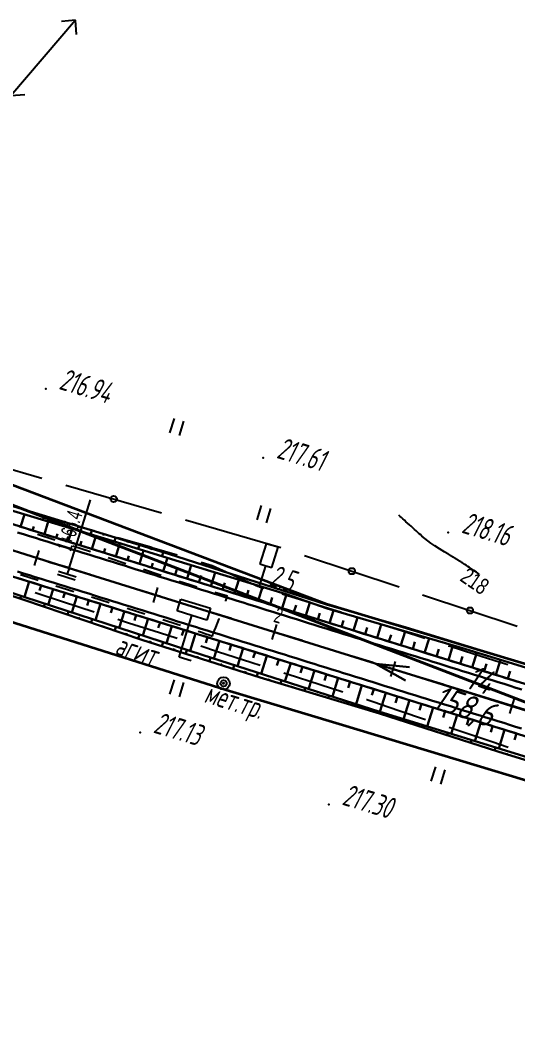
# Model space of a CAD drawing. Header units: millimetres. Extents: x -1799 to 6962, y -1020 to 4121.
# Drawn here: x -1569.7 to -1489.8, y 3821.6 to 3984.9 of the extents above; entities that cross this region are included whole.
import ezdxf

# ---------------------------------------------------------------- set-up
doc = ezdxf.new("R2010")
doc.units = ezdxf.units.MM
doc.linetypes.add('CONTI', pattern=[0])
doc.linetypes.add('STROT', pattern=[1.7, 0.5, -1.2])
for name, color, linetype, lineweight in [('10', 1, 'Continuous', 35), ('КОПИЯ_ОСЬ_13_ОТКОСЫ', 7, 'Continuous', 30), ('КОПИЯ_ОСЬ_ГРАНИЦЫ_ПОЛОС', 7, 'Continuous', 30), ('ОСЬ_ВЕРХ_ПОКРЫТИЯ_ГРАНИЦЫ_ПОЛОС', 7, 'Continuous', 30), ('ОСЬ_ВЕРХ_ПОКРЫТИЯ_ОСЬ', 1, 'Continuous', 30), ('Уклоны ПЧ', 5, 'Continuous', 30)]:
    doc.layers.add(name, color=color, linetype=linetype, lineweight=lineweight)
for name, color, linetype in [('_Ростелеком', 6, 'Continuous'), ('GOR_BDEFAULT', 212, 'CONTI'), ('NAD_MDEFAULT', 7, 'CONTI'), ('PI_OTDEFAULT', 172, 'CONTI'), ('PI_TTDEFAULT', 5, 'CONTI'), ('PLN_O', 7, 'CONTI'), ('SIT_LDEFAULT', 7, 'CONTI'), ('USLZNDEFAULT', 7, 'CONTI'), ('ZAPSKDEFAULT', 7, 'CONTI'), ('КОПИЯ_ОСЬ_ТАНГЕНСЫ', 1, 'Continuous'), ('ОСЬ_ВЕРХ_ПОКРЫТИЯ_ПИКЕТЫ', 1, 'Continuous'), ('ОСЬ_ВЕРХ_ПОКРЫТИЯ_РАЗБИВКА_КРИВ', 1, 'Continuous'), ('ОСЬ_ВЕРХ_ПОКРЫТИЯ_ТАНГЕНСЫ', 1, 'Continuous'), ('разметка', 7, 'Continuous')]:
    doc.layers.add(name, color=color, linetype=linetype)
doc.styles.add('eskd', font='spds.shx', dxfattribs={"width": 1.2, "oblique": 15})
doc.styles.add('SHRFT', font='TXT', dxfattribs={"width": 3.5})
doc.styles.get("Standard").update_dxf_attribs({"font": 'arial.ttf'})
doc.styles.add('STYLE1', font='romand.shx', dxfattribs={"width": 0.9})
doc.styles.add('ГОСТ', font='', dxfattribs={"oblique": 15, "height": 4})
doc.styles.get('ГОСТ').set_extended_font_data('GOST type A')
doc.linetypes.add('кабель_связи_проект.', pattern='A,10,-1,["/",STYLE1,S=3,R=0,X=0,Y=-1.5],-4.1', length=15.1)

# ---------------------------------------------------------------- blocks, each defined once
blk = doc.blocks.new('BL_2011')
at = {"color": 0}
for p, q in [((0, 0), (0, 2.4)), ((1.6, 0), (1.6, 2.4))]:
    blk.add_line(p, q, dxfattribs=at)
blk = doc.blocks.new('BL_22')
at = {"color": 0}
for radius in [1, 0.5, 0.1]:
    blk.add_circle((0, 0), radius, dxfattribs=at)
blk = doc.blocks.new('BL_13')
at = {"color": 0}
for p, q in [((-2.5, 7), (-2.5, 9)), ((-2.5, 9), (2.5, 9)), ((2.5, 9), (2.5, 7)), ((0, 7), (-2.5, 7)), ((0, 0), (0, 7)), ((2.5, 7), (0, 7)), ((2, 0), (0, 0))]:
    blk.add_line(p, q, dxfattribs=at)
blk = doc.blocks.new('BL_12')
at = {"color": 0}
for p, q in [((1, 7), (-1, 7)), ((-1, 7), (-1, 3.6)), ((1, 3.6), (1, 7)), ((-1, 3.6), (0, 3.6)), ((0, 0), (0, 3.6)), ((0, 3.6), (1, 3.6)), ((0.8, 0), (0, 0))]:
    blk.add_line(p, q, dxfattribs=at)
blk = doc.blocks.new('Стрелка')
at = {"layer": 'Уклоны ПЧ', "ltscale": 2}
for points in [[(-0.023, -0.048), (-0.023, 17.972)], [(-0.023, -0.048), (-0.578, 2.622)], [(-0.023, -0.048), (0.532, 2.622)]]:
    blk.add_lwpolyline(points, dxfattribs=at)

msp = doc.modelspace()

# ---------------------------------------------------------------- linework, layer by layer
at = {"layer": '10'}
for points in [[(-1663.64, 3941.52), (-1663.64, 3941.52), (-1660.5, 3940.7), (-1623.01, 3929.81), (-1594.45, 3919.16), (-1520.48, 3891.13), (-1408.55, 3857.4), (-1310.61, 3827.99), (-1310.61, 3827.69), (-1200.33, 3792.74), (-1162.75, 3776.95)], [(-804.5, 3662.4), (-824.53, 3666.02), (-948.42, 3671.8), (-975.89, 3675.36), (-1007.46, 3684.89), (-1045.04, 3689.69), (-1091.51, 3701.64), (-1136.71, 3726), (-1145.91, 3731.61), (-1190.93, 3759.81), (-1203.52, 3777.13), (-1281.42, 3800.43), (-1370.85, 3827.17), (-1423.97, 3843.23), (-1467.2, 3856.3), (-1517.94, 3871.63), (-1536.6, 3877.27), (-1560.79, 3884.92), (-1568.4, 3887.32), (-1611.24, 3900.87), (-1670.72, 3919.71)]]:
    msp.add_lwpolyline(points, dxfattribs=at)
at = {"layer": '_Ростелеком', "linetype": 'кабель_связи_проект.', "lineweight": 40, "ltscale": 0.25}
msp.add_lwpolyline([(-1657.51, 3939.31), (-1658.17, 3937.63), (-1600.28, 3918.22), (-1339.9, 3818.22), (-1287.5, 3802.77), (-1263.76, 3795.43), (-1223.53, 3781.71), (-1196.63, 3769.68), (-1196.63, 3769.68), (-1140.23, 3729.43), (-1091.1, 3703.08), (-1044.78, 3690.32), (-948.53, 3678.47), (-823.71, 3672.23)], dxfattribs=at)
at = {"layer": 'GOR_BDEFAULT', "color": 212, "elevation": 218, "flags": 128}
msp.add_lwpolyline([(-1495.94, 3895.89), (-1496.4, 3896.2), (-1496.82, 3896.48), (-1497.19, 3896.73), (-1497.52, 3896.95), (-1497.8, 3897.15), (-1498.06, 3897.32), (-1498.28, 3897.46), (-1498.47, 3897.59), (-1498.63, 3897.7), (-1498.78, 3897.79), (-1498.9, 3897.87), (-1499.02, 3897.94), (-1499.12, 3898), (-1499.21, 3898.06), (-1499.29, 3898.11), (-1499.38, 3898.16), (-1499.46, 3898.21), (-1499.55, 3898.27), (-1499.63, 3898.32), (-1499.71, 3898.37), (-1499.79, 3898.41), (-1499.87, 3898.46), (-1499.95, 3898.51), (-1500.03, 3898.56), (-1500.1, 3898.61), (-1500.18, 3898.65), (-1500.25, 3898.7), (-1500.33, 3898.74), (-1500.4, 3898.79), (-1500.47, 3898.83), (-1500.55, 3898.87), (-1500.62, 3898.92), (-1500.69, 3898.96), (-1500.76, 3899), (-1500.82, 3899.04), (-1500.89, 3899.09), (-1500.96, 3899.13), (-1501.02, 3899.17), (-1501.09, 3899.21), (-1501.16, 3899.25), (-1501.22, 3899.28), (-1501.28, 3899.32), (-1501.35, 3899.36), (-1501.41, 3899.4), (-1501.47, 3899.44), (-1502.32, 3899.96), (-1503.06, 3900.44), (-1503.73, 3900.87), (-1505.15, 3902.01), (-1505.36, 3902.2), (-1505.59, 3902.4), (-1505.83, 3902.62), (-1506.09, 3902.85), (-1506.36, 3903.09), (-1506.63, 3903.34), (-1506.91, 3903.59), (-1507.18, 3903.84), (-1507.46, 3904.08), (-1507.72, 3904.32), (-1507.98, 3904.56), (-1508.23, 3904.78), (-1508.46, 3904.99), (-1508.68, 3905.19), (-1508.87, 3905.36)], dxfattribs=at)
at = {"layer": 'PI_TTDEFAULT', "color": 5}
for p in [(-1565.62, 3925.7, 216.94), (-1530.65, 3914.62, 217.61), (-1500.94, 3902.61, 218.16), (-1550.46, 3870.47, 217.12), (-1520.13, 3858.89, 217.3)]:
    msp.add_point(p, dxfattribs=at)
at = {"layer": 'PLN_O'}
for p, q in [((-1581.59, 3915.81), (-1566.23, 3911.34)), ((-1562.38, 3910.22), (-1547.02, 3905.75)), ((-1543.18, 3904.63), (-1527.82, 3900.16)), ((-1524.01, 3898.91), (-1508.83, 3893.85)), ((-1505.04, 3892.59), (-1489.86, 3887.53))]:
    msp.add_line(p, q, dxfattribs=at)
for centre in [(-1554.7, 3907.98), (-1516.42, 3896.38), (-1497.45, 3890.06)]:
    msp.add_circle(centre, 0.5, dxfattribs=at)
at = {"layer": 'SIT_LDEFAULT', "color": 7}
for p, q in [((-1560.83, 3984.91), (-1571.24, 3972.76)), ((-1560.83, 3984.91), (-1563.09, 3984.74)), ((-1560.66, 3982.65), (-1560.83, 3984.91)), ((-1568.98, 3972.93), (-1571.24, 3972.76)), ((-1564.64, 3904.79), (-1567.52, 3905.62)), ((-1559.29, 3903.25), (-1564.64, 3904.79)), ((-1564.29, 3901.42), (-1566.96, 3902.3)), ((-1557.91, 3902.85), (-1559.29, 3903.25)), ((-1564.11, 3901.37), (-1564.29, 3901.43)), ((-1553.88, 3901.7), (-1554.06, 3901.75)), ((-1548.57, 3900.16), (-1553.88, 3901.71)), ((-1558.42, 3899.47), (-1561.27, 3900.42)), ((-1544.47, 3898.94), (-1548.57, 3900.15)), ((-1552.72, 3897.56), (-1555.57, 3898.51)), ((-1538.87, 3897.23), (-1540.64, 3897.78)), ((-1569.69, 3895.86), (-1566.83, 3894.95)), ((-1547.04, 3895.68), (-1549.89, 3896.63)), ((-1531.44, 3893.88), (-1538.87, 3897.23)), ((-1542.45, 3894.16), (-1544.19, 3894.73)), ((-1541.34, 3893.8), (-1542.45, 3894.16)), ((-1567.34, 3892.94), (-1562.92, 3891.51)), ((-1563.98, 3894.04), (-1561.12, 3893.13)), ((-1536.39, 3892.34), (-1538.45, 3892.96)), ((-1518.06, 3889.75), (-1527.62, 3892.68)), ((-1562.92, 3891.51), (-1557.82, 3889.87)), ((-1558.26, 3892.23), (-1555.4, 3891.32)), ((-1536.67, 3891.54), (-1536.65, 3891.59)), ((-1536.65, 3891.59), (-1536.39, 3892.34)), ((-1552.54, 3890.41), (-1549.68, 3889.5)), ((-1554.02, 3888.65), (-1552.31, 3888.1)), ((-1552.31, 3888.1), (-1547.32, 3886.5)), ((-1546.82, 3888.6), (-1544.31, 3887.8)), ((-1544.31, 3887.81), (-1543.96, 3887.7)), ((-1538.3, 3887.34), (-1537.76, 3888.72)), ((-1537.76, 3888.72), (-1537.75, 3888.75)), ((-1508.45, 3886.81), (-1514.24, 3888.58)), ((-1547.32, 3886.5), (-1544.49, 3885.59)), ((-1541.11, 3886.76), (-1540.56, 3886.56)), ((-1540.56, 3886.56), (-1539.9, 3886.33)), ((-1539.9, 3886.33), (-1539.36, 3886.14)), ((-1539.36, 3886.14), (-1538.98, 3886)), ((-1538.98, 3886), (-1538.84, 3885.95)), ((-1538.84, 3885.95), (-1538.69, 3886.34)), ((-1538.69, 3886.34), (-1538.3, 3887.34)), ((-1504.71, 3885.57), (-1508.45, 3886.8)), ((-1540.69, 3884.36), (-1537.99, 3883.49)), ((-1500.6, 3884.26), (-1500.89, 3884.35)), ((-1537.99, 3883.49), (-1532.5, 3881.72)), ((-1496.66, 3883.01), (-1500.6, 3884.26)), ((-1492.72, 3881.77), (-1496.66, 3883.01)), ((-1532.5, 3881.72), (-1531.17, 3881.29)), ((-1491.36, 3881.34), (-1492.72, 3881.77)), ((-1527.36, 3880.06), (-1526.83, 3879.89)), ((-1526.83, 3879.89), (-1521.52, 3878.17)), ((-1521.52, 3878.17), (-1517.85, 3876.98)), ((-1514.04, 3875.75), (-1514.02, 3875.74)), ((-1514.02, 3875.75), (-1512.89, 3875.38)), ((-1512.89, 3875.38), (-1511.79, 3875.01)), ((-1511.79, 3875.01), (-1508.85, 3874.01)), ((-1508.85, 3874.01), (-1504.56, 3872.56)), ((-1500.78, 3871.29), (-1499.4, 3870.83)), ((-1499.4, 3870.83), (-1493.92, 3868.99)), ((-1493.92, 3868.99), (-1491.29, 3868.12))]:
    msp.add_line(p, q, dxfattribs=at)
at = {"layer": 'КОПИЯ_ОСЬ_13_ОТКОСЫ'}
for p, q in [((-1546.73, 3896.37), (-1546.06, 3898.53)), ((-1542.91, 3895.18), (-1542.23, 3897.36)), ((-1544.82, 3895.77), (-1544.49, 3896.86)), ((-1539.1, 3893.99), (-1538.41, 3896.19)), ((-1541, 3894.58), (-1540.66, 3895.68)), ((-1537.19, 3893.39), (-1536.84, 3894.5)), ((-1535.28, 3892.8), (-1534.59, 3895.01)), ((-1533.37, 3892.2), (-1533.02, 3893.31)), ((-1531.46, 3891.61), (-1530.76, 3893.84)), ((-1527.64, 3890.42), (-1526.94, 3892.67)), ((-1529.55, 3891.01), (-1529.2, 3892.13)), ((-1525.73, 3889.82), (-1525.39, 3890.91)), ((-1523.82, 3889.23), (-1523.16, 3891.34)), ((-1521.91, 3888.63), (-1521.59, 3889.65)), ((-1520, 3888.04), (-1519.37, 3890.06)), ((-1518.09, 3887.44), (-1517.77, 3888.47)), ((-1516.18, 3886.85), (-1515.53, 3888.94)), ((-1512.36, 3885.66), (-1511.69, 3887.82)), ((-1514.27, 3886.25), (-1513.94, 3887.32)), ((-1510.45, 3885.06), (-1510.11, 3886.16)), ((-1508.54, 3884.47), (-1507.85, 3886.7)), ((-1506.63, 3883.87), (-1506.28, 3885)), ((-1504.73, 3883.28), (-1504.01, 3885.58)), ((-1500.91, 3882.09), (-1500.17, 3884.46)), ((-1502.82, 3882.68), (-1502.45, 3883.85)), ((-1499, 3881.49), (-1498.62, 3882.69)), ((-1497.09, 3880.9), (-1496.34, 3883.3)), ((-1495.18, 3880.3), (-1494.8, 3881.51)), ((-1493.27, 3879.71), (-1492.52, 3882.12)), ((-1491.36, 3879.11), (-1490.98, 3880.32))]:
    msp.add_line(p, q, dxfattribs=at)
for points in [[(-1664.69, 3938.38), (-1664.69, 3938.38), (-1664.69, 3938.38), (-1641.22, 3928.64), (-1641.22, 3928.64), (-1635.85, 3926.76), (-1630.47, 3924.91), (-1619.64, 3921.26), (-1607.95, 3917.41), (-1603.44, 3915.95), (-1597.99, 3914.27), (-1592.54, 3912.6), (-1585.26, 3910.39), (-1572.52, 3906.54), (-1565.22, 3904.35), (-1555.65, 3901.46), (-1546.08, 3898.54), (-1526.96, 3892.68), (-1520.39, 3890.36), (-1498.27, 3883.9), (-1479.16, 3878)], [(-1640.04, 3929.37), (-1635.5, 3927.77), (-1630.13, 3925.89), (-1626.55, 3924.66), (-1622.96, 3923.43), (-1617.54, 3921.59), (-1613.95, 3920.38), (-1603.17, 3916.8), (-1597.74, 3915.08), (-1592.3, 3913.37), (-1585.04, 3911.11), (-1584.13, 3910.83), (-1574.12, 3907.77), (-1545.89, 3899.18), (-1520.48, 3891.04), (-1507.68, 3887.34), (-1488.45, 3881.42)], [(-1669.45, 3923.63), (-1669.45, 3923.63), (-1669.45, 3923.63), (-1669.45, 3923.63), (-1669.45, 3923.63), (-1644.15, 3917.43), (-1638.73, 3915.54), (-1633.3, 3913.67), (-1622.39, 3909.99), (-1610.63, 3906.11), (-1607, 3904.93), (-1601.58, 3903.08), (-1596.15, 3901.25), (-1588.92, 3898.82), (-1586.2, 3897.91), (-1575.34, 3894.31), (-1569, 3892.22), (-1540.47, 3882.94), (-1511.9, 3873.78), (-1502.35, 3870.82), (-1483.23, 3864.96)], [(-1642.69, 3918.92), (-1639.92, 3917.95), (-1631.79, 3915.15), (-1620.89, 3911.49), (-1608.23, 3907.34), (-1603.69, 3905.87), (-1598.24, 3904.13), (-1591.88, 3902.1), (-1583.69, 3899.52), (-1570.96, 3895.54), (-1347.28, 3825.83), (-1335.88, 3822.33), (-1324.46, 3818.89), (-1287.2, 3807.82)], [(-1644.15, 3917.43), (-1638.73, 3915.54), (-1633.3, 3913.67), (-1622.39, 3909.99), (-1610.63, 3906.11), (-1607, 3904.93), (-1601.58, 3903.08), (-1596.15, 3901.25), (-1588.92, 3898.82), (-1586.2, 3897.91), (-1575.34, 3894.31), (-1569, 3892.22), (-1540.47, 3882.94), (-1511.9, 3873.78), (-1502.35, 3870.82), (-1483.23, 3864.96), (-1473.66, 3862.06), (-1454.51, 3856.28), (-1435.41, 3850.34), (-1397.2, 3838.51), (-1348.11, 3823.17), (-1336.69, 3819.65), (-1325.26, 3816.2), (-1301.53, 3809.12)], [(-1644.38, 3916.44), (-1639.95, 3914.95), (-1634.5, 3913.14), (-1626.31, 3910.47), (-1618.58, 3907.95), (-1610.83, 3905.47), (-1607.2, 3904.32), (-1601.76, 3902.52), (-1596.32, 3900.73), (-1589.06, 3898.36), (-1588.15, 3898.06), (-1578.2, 3894.75), (-1569.15, 3891.76), (-1550.19, 3885.37), (-1531.13, 3879.31), (-1512, 3873.48), (-1492.94, 3867.39), (-1473.82, 3861.53)], [(-1572.52, 3906.54), (-1565.22, 3904.35), (-1555.65, 3901.46), (-1546.08, 3898.54), (-1526.96, 3892.68), (-1520.39, 3890.36), (-1498.27, 3883.9), (-1479.16, 3878)], [(-1567.79, 3905.84), (-1567.85, 3905.62)], [(-1569.65, 3903.51), (-1569.03, 3905.49)], [(-1565.87, 3905.26), (-1566.07, 3904.6)], [(-1565.83, 3902.32), (-1565.2, 3904.34)], [(-1563.96, 3904.68), (-1564.03, 3904.46)], [(-1562.05, 3904.1), (-1562.24, 3903.45)], [(-1567.74, 3902.92), (-1567.53, 3903.57)], [(-1563.92, 3901.72), (-1563.71, 3902.4)], [(-1562.01, 3901.13), (-1561.37, 3903.19)], [(-1560.13, 3903.51), (-1560.2, 3903.3)], [(-1558.22, 3902.93), (-1558.41, 3902.29)], [(-1556.3, 3902.35), (-1556.37, 3902.14)], [(-1560.1, 3900.53), (-1559.89, 3901.22)], [(-1558.19, 3899.94), (-1557.54, 3902.03)], [(-1554.39, 3901.77), (-1554.58, 3901.13)], [(-1554.37, 3898.75), (-1553.71, 3900.87)], [(-1552.48, 3901.18), (-1552.54, 3900.97)], [(-1550.56, 3900.6), (-1550.76, 3899.97)], [(-1556.28, 3899.34), (-1556.06, 3900.04)], [(-1550.55, 3897.56), (-1549.88, 3899.7)], [(-1548.65, 3900.02), (-1548.72, 3899.81)], [(-1546.74, 3899.44), (-1546.93, 3898.8)], [(-1552.46, 3898.15), (-1552.24, 3898.86)], [(-1548.64, 3896.96), (-1548.42, 3897.68)], [(-1546.73, 3896.37), (-1546.06, 3898.53)], [(-1568.26, 3894.7), (-1569.03, 3892.23)], [(-1566.35, 3894.1), (-1566.61, 3893.28)], [(-1564.44, 3893.51), (-1565.23, 3890.98)], [(-1562.53, 3892.91), (-1562.79, 3892.07)], [(-1569.7, 3891.94), (-1569.55, 3892.4)], [(-1567.8, 3891.31), (-1567.75, 3891.46)], [(-1565.91, 3890.67), (-1565.74, 3891.15)], [(-1560.62, 3892.32), (-1561.42, 3889.74)], [(-1558.71, 3891.72), (-1558.98, 3890.86)], [(-1556.8, 3891.13), (-1557.62, 3888.5)], [(-1564.01, 3890.03), (-1563.96, 3890.19)], [(-1562.12, 3889.39), (-1561.94, 3889.91)], [(-1554.89, 3890.53), (-1555.16, 3889.66)], [(-1552.98, 3889.94), (-1553.82, 3887.26)], [(-1551.07, 3889.34), (-1551.35, 3888.45)], [(-1560.22, 3888.75), (-1560.16, 3888.92)], [(-1558.33, 3888.11), (-1558.14, 3888.67)], [(-1556.43, 3887.47), (-1556.37, 3887.66)], [(-1549.16, 3888.75), (-1550.01, 3886.03)], [(-1547.25, 3888.15), (-1547.54, 3887.25)], [(-1545.35, 3887.56), (-1546.21, 3884.8)], [(-1554.53, 3886.84), (-1554.33, 3887.43)], [(-1552.64, 3886.2), (-1552.57, 3886.4)], [(-1550.74, 3885.56), (-1550.53, 3886.2)], [(-1543.44, 3886.96), (-1543.72, 3886.04)], [(-1541.53, 3886.37), (-1542.4, 3883.56)], [(-1548.84, 3884.94), (-1548.77, 3885.16)], [(-1546.94, 3884.34), (-1546.73, 3884.97)], [(-1539.62, 3885.77), (-1539.91, 3884.84)], [(-1537.71, 3885.18), (-1538.59, 3882.34)], [(-1535.8, 3884.58), (-1536.09, 3883.63)], [(-1545.03, 3883.73), (-1544.96, 3883.94)], [(-1543.12, 3883.13), (-1542.93, 3883.74)], [(-1541.22, 3882.52), (-1541.15, 3882.72)], [(-1533.89, 3883.99), (-1534.79, 3881.11)], [(-1531.98, 3883.39), (-1532.28, 3882.43)], [(-1530.07, 3882.8), (-1530.98, 3879.88)], [(-1539.31, 3881.91), (-1539.12, 3882.51)], [(-1537.4, 3881.31), (-1537.34, 3881.51)], [(-1535.5, 3880.7), (-1535.32, 3881.28)], [(-1528.16, 3882.2), (-1528.46, 3881.23)], [(-1526.25, 3881.61), (-1527.17, 3878.66)], [(-1524.34, 3881.01), (-1524.65, 3880.03)], [(-1533.59, 3880.1), (-1533.53, 3880.29)], [(-1531.69, 3879.49), (-1531.51, 3880.05)], [(-1522.43, 3880.42), (-1523.36, 3877.44)], [(-1520.52, 3879.82), (-1520.83, 3878.83)], [(-1529.78, 3878.9), (-1529.72, 3879.09)], [(-1527.86, 3878.32), (-1527.71, 3878.83)], [(-1525.95, 3877.73), (-1525.9, 3877.9)], [(-1518.61, 3879.23), (-1519.55, 3876.22)], [(-1516.7, 3878.63), (-1517.02, 3877.63)], [(-1514.79, 3878.04), (-1515.74, 3875)], [(-1524.04, 3877.15), (-1523.9, 3877.61)], [(-1522.12, 3876.57), (-1522.08, 3876.72)], [(-1520.21, 3875.98), (-1520.09, 3876.39)], [(-1512.88, 3877.44), (-1513.2, 3876.43)], [(-1510.98, 3876.85), (-1511.93, 3873.79)], [(-1509.07, 3876.25), (-1509.38, 3875.23)], [(-1518.3, 3875.4), (-1518.26, 3875.53)], [(-1516.39, 3874.82), (-1516.28, 3875.17)], [(-1507.16, 3875.66), (-1508.11, 3872.6)], [(-1505.25, 3875.06), (-1505.56, 3874.04)], [(-1514.47, 3874.23), (-1514.44, 3874.35)], [(-1512.56, 3873.65), (-1512.47, 3873.96)], [(-1510.65, 3873.05), (-1510.62, 3873.15)], [(-1503.34, 3874.47), (-1504.29, 3871.42)], [(-1501.43, 3873.87), (-1501.74, 3872.85)], [(-1499.52, 3873.28), (-1500.47, 3870.24)], [(-1508.75, 3872.44), (-1508.64, 3872.76)], [(-1506.84, 3871.83), (-1506.81, 3871.94)], [(-1504.94, 3871.22), (-1504.82, 3871.58)], [(-1497.61, 3872.68), (-1497.92, 3871.67)], [(-1495.7, 3872.09), (-1496.64, 3869.06)], [(-1493.79, 3871.49), (-1494.1, 3870.48)], [(-1503.03, 3870.61), (-1502.99, 3870.73)], [(-1501.13, 3870.01), (-1501, 3870.4)], [(-1491.88, 3870.9), (-1492.82, 3867.9)], [(-1489.97, 3870.3), (-1490.28, 3869.3)], [(-1499.22, 3869.4), (-1499.18, 3869.53)], [(-1497.32, 3868.79), (-1497.17, 3869.23)], [(-1495.41, 3868.18), (-1495.36, 3868.33)], [(-1493.5, 3867.57), (-1493.35, 3868.06)], [(-1491.59, 3866.98), (-1491.54, 3867.14)]]:
    msp.add_lwpolyline(points, dxfattribs=at)
at = {"layer": 'КОПИЯ_ОСЬ_ГРАНИЦЫ_ПОЛОС'}
for points in [[(-1569.84, 3903.57), (-1568.89, 3903.27), (-1567.94, 3902.98), (-1566.98, 3902.68), (-1566.03, 3902.38), (-1565.08, 3902.08), (-1564.12, 3901.79), (-1563.17, 3901.49), (-1562.22, 3901.19), (-1561.26, 3900.9), (-1560.31, 3900.6), (-1559.35, 3900.3), (-1558.4, 3900), (-1557.45, 3899.71), (-1556.49, 3899.41), (-1555.54, 3899.11), (-1554.59, 3898.82), (-1553.63, 3898.52), (-1552.68, 3898.22), (-1551.73, 3897.92), (-1550.77, 3897.63), (-1549.82, 3897.33), (-1548.86, 3897.03), (-1547.91, 3896.74), (-1546.96, 3896.44), (-1546, 3896.14), (-1545.05, 3895.84), (-1544.1, 3895.55), (-1543.14, 3895.25), (-1542.19, 3894.95), (-1541.24, 3894.66), (-1540.28, 3894.36), (-1539.33, 3894.06), (-1538.37, 3893.76), (-1537.42, 3893.47), (-1536.47, 3893.17), (-1535.51, 3892.87), (-1534.56, 3892.58), (-1533.61, 3892.28), (-1532.65, 3891.98), (-1531.7, 3891.68), (-1530.75, 3891.39), (-1529.79, 3891.09), (-1528.84, 3890.79), (-1527.88, 3890.5), (-1526.93, 3890.2), (-1525.98, 3889.9), (-1525.02, 3889.6), (-1524.07, 3889.31), (-1523.12, 3889.01), (-1522.16, 3888.71), (-1521.21, 3888.42), (-1520.26, 3888.12), (-1519.3, 3887.82), (-1518.35, 3887.52), (-1517.4, 3887.23), (-1516.44, 3886.93), (-1515.49, 3886.63), (-1514.53, 3886.34), (-1513.58, 3886.04), (-1512.63, 3885.74), (-1511.67, 3885.44), (-1510.72, 3885.15), (-1509.77, 3884.85), (-1508.81, 3884.55), (-1507.86, 3884.26), (-1506.91, 3883.96), (-1505.95, 3883.66), (-1505, 3883.36), (-1504.04, 3883.07), (-1503.09, 3882.77), (-1502.14, 3882.47), (-1501.18, 3882.18), (-1500.23, 3881.88), (-1499.28, 3881.58), (-1498.32, 3881.28), (-1497.37, 3880.99), (-1496.42, 3880.69), (-1495.46, 3880.39), (-1494.51, 3880.1), (-1493.55, 3879.8), (-1492.6, 3879.5), (-1491.65, 3879.2), (-1490.69, 3878.91), (-1489.74, 3878.61)], [(-1570.44, 3895.38), (-1569.49, 3895.08), (-1568.54, 3894.78), (-1567.58, 3894.49), (-1566.63, 3894.19), (-1565.68, 3893.89), (-1564.72, 3893.6), (-1563.77, 3893.3), (-1562.82, 3893), (-1561.87, 3892.7), (-1560.91, 3892.41), (-1559.96, 3892.11), (-1559.01, 3891.81), (-1558.05, 3891.52), (-1557.1, 3891.22), (-1556.15, 3890.92), (-1555.2, 3890.63), (-1554.24, 3890.33), (-1553.29, 3890.03), (-1552.34, 3889.74), (-1551.38, 3889.44), (-1550.43, 3889.14), (-1549.48, 3888.85), (-1548.53, 3888.55), (-1547.57, 3888.25), (-1546.62, 3887.95), (-1545.67, 3887.66), (-1544.71, 3887.36), (-1543.76, 3887.06), (-1542.81, 3886.77), (-1541.86, 3886.47), (-1540.9, 3886.17), (-1539.95, 3885.88), (-1539, 3885.58), (-1538.04, 3885.28), (-1537.09, 3884.99), (-1536.14, 3884.69), (-1535.19, 3884.39), (-1534.23, 3884.09), (-1533.28, 3883.8), (-1532.33, 3883.5), (-1531.37, 3883.2), (-1530.42, 3882.91), (-1529.47, 3882.61), (-1528.52, 3882.31), (-1527.56, 3882.02), (-1526.61, 3881.72), (-1525.66, 3881.42), (-1524.7, 3881.13), (-1523.75, 3880.83), (-1522.8, 3880.53), (-1521.85, 3880.23), (-1520.89, 3879.94), (-1519.94, 3879.64), (-1518.99, 3879.34), (-1518.03, 3879.05), (-1517.08, 3878.75), (-1516.13, 3878.45), (-1515.18, 3878.16), (-1514.22, 3877.86), (-1513.27, 3877.56), (-1512.32, 3877.27), (-1511.36, 3876.97), (-1510.41, 3876.67), (-1509.46, 3876.37), (-1508.51, 3876.08), (-1507.55, 3875.78), (-1506.6, 3875.48), (-1505.65, 3875.19), (-1504.7, 3874.89), (-1503.74, 3874.59), (-1502.79, 3874.3), (-1501.84, 3874), (-1500.88, 3873.7), (-1499.93, 3873.41), (-1498.98, 3873.11), (-1498.03, 3872.81), (-1497.07, 3872.52), (-1496.12, 3872.22), (-1495.17, 3871.92), (-1494.21, 3871.62), (-1493.26, 3871.33), (-1492.31, 3871.03), (-1491.36, 3870.73), (-1490.4, 3870.44), (-1489.45, 3870.14)]]:
    msp.add_lwpolyline(points, dxfattribs=at)
at = {"layer": 'КОПИЯ_ОСЬ_ТАНГЕНСЫ'}
msp.add_line((-1630.43, 3918.26), (-1334.85, 3826.15), dxfattribs=at)
at = {"layer": 'ОСЬ_ВЕРХ_ПОКРЫТИЯ_ГРАНИЦЫ_ПОЛОС', "linetype": 'Continuous'}
for points in [[(-1274.37, 3812.34), (-1322.17, 3826.56), (-1333.55, 3829.98), (-1344.91, 3833.47), (-1564.94, 3902.04), (-1579.48, 3906.59), (-1587.65, 3909.16), (-1594, 3911.17), (-1599.43, 3912.91), (-1604.86, 3914.65), (-1609.37, 3916.12), (-1613.87, 3917.59), (-1617.47, 3918.78), (-1628.31, 3922.42), (-1637.29, 3925.5), (-1639.04, 3926.11)], [(-1489.08, 3877.36), (-1490.04, 3877.65), (-1490.99, 3877.95), (-1491.95, 3878.25), (-1492.9, 3878.54), (-1493.85, 3878.84), (-1494.81, 3879.14), (-1495.76, 3879.44), (-1496.71, 3879.73), (-1497.67, 3880.03), (-1498.62, 3880.33), (-1499.57, 3880.62), (-1500.53, 3880.92), (-1501.48, 3881.22), (-1502.44, 3881.52), (-1503.39, 3881.81), (-1504.34, 3882.11), (-1505.3, 3882.41), (-1506.25, 3882.7), (-1507.2, 3883), (-1508.16, 3883.3), (-1509.11, 3883.6), (-1510.06, 3883.89), (-1511.02, 3884.19), (-1511.97, 3884.49), (-1512.93, 3884.78), (-1513.88, 3885.08), (-1514.83, 3885.38), (-1515.79, 3885.68), (-1516.74, 3885.97), (-1517.69, 3886.27), (-1518.65, 3886.57), (-1519.6, 3886.86), (-1520.55, 3887.16), (-1521.51, 3887.46), (-1522.46, 3887.76), (-1523.41, 3888.05), (-1524.37, 3888.35), (-1525.32, 3888.65), (-1526.28, 3888.94), (-1527.23, 3889.24), (-1528.18, 3889.54), (-1529.14, 3889.84), (-1530.09, 3890.13), (-1531.04, 3890.43), (-1532, 3890.73), (-1532.95, 3891.03), (-1533.9, 3891.32), (-1534.86, 3891.62), (-1535.81, 3891.92), (-1536.77, 3892.21), (-1537.72, 3892.51), (-1538.67, 3892.81), (-1539.63, 3893.11), (-1540.58, 3893.4), (-1541.53, 3893.7), (-1542.49, 3894), (-1543.44, 3894.29), (-1544.39, 3894.59), (-1545.35, 3894.89), (-1546.3, 3895.19), (-1547.26, 3895.48), (-1548.21, 3895.78), (-1549.16, 3896.08), (-1550.12, 3896.37), (-1551.07, 3896.67), (-1552.02, 3896.97), (-1552.98, 3897.27), (-1553.93, 3897.56), (-1554.88, 3897.86), (-1555.84, 3898.16), (-1556.79, 3898.45), (-1557.74, 3898.75), (-1558.7, 3899.05), (-1559.65, 3899.35), (-1560.61, 3899.64), (-1561.56, 3899.94), (-1562.51, 3900.24), (-1563.47, 3900.53), (-1564.42, 3900.83), (-1565.37, 3901.13), (-1566.33, 3901.43), (-1567.28, 3901.72), (-1568.23, 3902.02), (-1569.19, 3902.32), (-1570.14, 3902.62)], [(-1569.84, 3903.57), (-1568.89, 3903.27), (-1567.94, 3902.98), (-1566.98, 3902.68), (-1566.03, 3902.38), (-1565.08, 3902.08), (-1564.12, 3901.79), (-1563.17, 3901.49), (-1562.22, 3901.19), (-1561.26, 3900.89), (-1560.31, 3900.6), (-1559.35, 3900.3), (-1558.4, 3900), (-1557.45, 3899.71), (-1556.49, 3899.41), (-1555.54, 3899.11), (-1554.59, 3898.81), (-1553.63, 3898.52), (-1552.68, 3898.22), (-1551.73, 3897.92), (-1550.77, 3897.63), (-1549.82, 3897.33), (-1548.86, 3897.03), (-1547.91, 3896.73), (-1546.96, 3896.44), (-1546.73, 3896.37)], [(-1546.73, 3896.37), (-1546, 3896.14), (-1545.05, 3895.84), (-1544.1, 3895.55), (-1543.14, 3895.25), (-1542.19, 3894.95), (-1541.24, 3894.65), (-1540.28, 3894.36), (-1539.33, 3894.06), (-1538.38, 3893.76), (-1537.42, 3893.47), (-1536.47, 3893.17), (-1535.51, 3892.87), (-1534.56, 3892.57), (-1533.61, 3892.28), (-1532.65, 3891.98), (-1531.7, 3891.68), (-1530.75, 3891.39), (-1529.79, 3891.09), (-1528.84, 3890.79), (-1527.89, 3890.49), (-1526.93, 3890.2), (-1525.98, 3889.9), (-1525.02, 3889.6), (-1524.07, 3889.31), (-1523.12, 3889.01), (-1522.16, 3888.71), (-1521.21, 3888.41), (-1520.26, 3888.12), (-1519.3, 3887.82), (-1518.35, 3887.52), (-1517.4, 3887.23), (-1516.44, 3886.93), (-1515.49, 3886.63), (-1514.53, 3886.33), (-1513.58, 3886.04), (-1512.63, 3885.74), (-1511.67, 3885.44), (-1510.72, 3885.14), (-1509.77, 3884.85), (-1508.81, 3884.55), (-1507.86, 3884.25), (-1506.91, 3883.96), (-1505.95, 3883.66), (-1505, 3883.36), (-1504.05, 3883.06), (-1503.09, 3882.77), (-1502.14, 3882.47), (-1501.18, 3882.17), (-1500.23, 3881.88), (-1499.28, 3881.58), (-1498.32, 3881.28), (-1497.37, 3880.98), (-1496.42, 3880.69), (-1495.46, 3880.39), (-1494.51, 3880.09), (-1493.56, 3879.8), (-1492.6, 3879.5), (-1491.65, 3879.2), (-1490.69, 3878.9), (-1489.74, 3878.61)]]:
    msp.add_lwpolyline(points, dxfattribs=at)
at = {"layer": 'ОСЬ_ВЕРХ_ПОКРЫТИЯ_ГРАНИЦЫ_ПОЛОС', "linetype": 'Continuous', "lineweight": 30}
msp.add_lwpolyline([(-1489.15, 3871.09), (-1490.11, 3871.39), (-1491.06, 3871.69), (-1492.01, 3871.98), (-1492.96, 3872.28), (-1493.92, 3872.58), (-1494.87, 3872.87), (-1495.82, 3873.17), (-1496.78, 3873.47), (-1497.73, 3873.76), (-1498.68, 3874.06), (-1499.63, 3874.36), (-1500.59, 3874.66), (-1501.54, 3874.95), (-1502.49, 3875.25), (-1503.45, 3875.55), (-1504.4, 3875.84), (-1505.35, 3876.14), (-1506.3, 3876.44), (-1507.26, 3876.73), (-1508.21, 3877.03), (-1509.16, 3877.33), (-1510.12, 3877.62), (-1511.07, 3877.92), (-1512.02, 3878.22), (-1512.97, 3878.52), (-1513.93, 3878.81), (-1514.88, 3879.11), (-1515.83, 3879.41), (-1516.79, 3879.7), (-1517.74, 3880), (-1518.69, 3880.3), (-1519.64, 3880.59), (-1520.6, 3880.89), (-1521.55, 3881.19), (-1522.5, 3881.48), (-1523.45, 3881.78), (-1524.41, 3882.08), (-1525.36, 3882.38), (-1526.31, 3882.67), (-1527.27, 3882.97), (-1528.22, 3883.27), (-1529.17, 3883.56), (-1530.12, 3883.86), (-1531.08, 3884.16), (-1532.03, 3884.45), (-1532.98, 3884.75), (-1533.94, 3885.05), (-1534.89, 3885.34), (-1535.84, 3885.64), (-1536.79, 3885.94), (-1537.75, 3886.24), (-1538.7, 3886.53), (-1539.65, 3886.83), (-1540.61, 3887.13), (-1541.56, 3887.42), (-1542.51, 3887.72), (-1543.46, 3888.02), (-1544.42, 3888.31), (-1545.37, 3888.61), (-1546.32, 3888.91), (-1547.28, 3889.2), (-1548.23, 3889.5), (-1549.18, 3889.8), (-1550.13, 3890.1), (-1551.09, 3890.39), (-1552.04, 3890.69), (-1552.99, 3890.99), (-1553.95, 3891.28), (-1554.9, 3891.58), (-1555.85, 3891.88), (-1556.8, 3892.17), (-1557.76, 3892.47), (-1558.71, 3892.77), (-1559.66, 3893.06), (-1560.62, 3893.36), (-1561.57, 3893.66), (-1562.52, 3893.96), (-1563.47, 3894.25), (-1564.43, 3894.55), (-1565.38, 3894.85), (-1566.33, 3895.14), (-1567.29, 3895.44), (-1568.24, 3895.74), (-1569.19, 3896.03), (-1570.14, 3896.33)], dxfattribs=at)
at = {"layer": 'ОСЬ_ВЕРХ_ПОКРЫТИЯ_ОСЬ'}
msp.add_lwpolyline([(-1578.87, 3902.2), (-1561.86, 3896.89), (-1561.86, 3896.89), (-1347.78, 3830.18)], dxfattribs=at)
at = {"layer": 'ОСЬ_ВЕРХ_ПОКРЫТИЯ_ПИКЕТЫ'}
for p, q in [((-1567.42, 3897.31), (-1566.67, 3899.7)), ((-1548.32, 3891.36), (-1547.58, 3893.75)), ((-1529.23, 3885.41), (-1528.48, 3887.8)), ((-1529.23, 3885.41), (-1528.48, 3887.8)), ((-1510.13, 3879.46), (-1509.39, 3881.85)), ((-1491.04, 3873.51), (-1490.29, 3875.9))]:
    msp.add_line(p, q, dxfattribs=at)
at = {"layer": 'ОСЬ_ВЕРХ_ПОКРЫТИЯ_РАЗБИВКА_КРИВ'}
for p, q in [((-1561.86, 3896.89), (-1558.44, 3907.87)), ((-1563.74, 3895.91), (-1560.87, 3895.01)), ((-1563.59, 3896.38), (-1560.73, 3895.49)), ((-1561.86, 3896.89), (-1562.16, 3895.94))]:
    msp.add_line(p, q, dxfattribs=at)
at = {"layer": 'ОСЬ_ВЕРХ_ПОКРЫТИЯ_ТАНГЕНСЫ'}
msp.add_line((-1630.43, 3918.26), (-1334.85, 3826.15), dxfattribs=at)
at = {"layer": 'разметка', "linetype": 'STROT', "lineweight": 30, "ltscale": 7}
msp.add_lwpolyline([(-1666.75, 3931.93, 0.015228), (-1561.85, 3896.89), (-1347.41, 3830.07, 0.003289), (-1322.24, 3822.41), (-1286.02, 3811.64, -0.037735), (-1201.22, 3781.75, -0.049609), (-1149.7, 3750.97, 0.102502), (-1038.49, 3701.35, 0.034541), (-963.71, 3691.96)], format="xyb", dxfattribs=at)

# ---------------------------------------------------------------- block references
at = {"layer": 'USLZNDEFAULT', "color": 7, "rotation": 342.9999999999999}
for name, p in [('BL_12', (-1531.29, 3893.81)), ('BL_13', (-1544.16, 3882.56)), ('BL_22', (-1537.04, 3878.35))]:
    msp.add_blockref(name, p, dxfattribs=at)
at = {"layer": 'ZAPSKDEFAULT', "color": 7, "rotation": 342.9999999999999}
for p in [(-1545.65, 3918.64), (-1531.65, 3904.64), (-1545.65, 3876.64), (-1503.65, 3862.64)]:
    msp.add_blockref('BL_2011', p, dxfattribs=at)
at = {"layer": 'Уклоны ПЧ', "xscale": 2, "yscale": 2, "zscale": 2, "rotation": 252.8913871645994}
msp.add_blockref('Стрелка', (-1512.49, 3881.39), dxfattribs=at)

# ---------------------------------------------------------------- texts
at = {"layer": 'GOR_BDEFAULT', "color": 212, "style": 'SHRFT', "width": 0.75}
msp.add_text('218', height=2.625, rotation=325.6994, dxfattribs=at).set_placement((-1499.2, 3894.94, 218))
at = {"layer": 'NAD_MDEFAULT', "color": 7, "style": 'eskd', "oblique": 10, "width": 0.8}
for s, p in [('2.5', (-1529.87, 3894.12)), ('агит', (-1554.67, 3883.06)), ('мет.тр.', (-1540.33, 3875.34))]:
    msp.add_text(s, height=3.5, rotation=343, dxfattribs=at).set_placement(p)
at = {"layer": 'PI_OTDEFAULT', "color": 172, "style": 'eskd', "oblique": 10, "width": 0.8}
for s, p in [('216.94', (-1563.63, 3925.69)), ('217.61', (-1528.65, 3914.62)), ('218.16', (-1498.94, 3902.61)), ('217.13', (-1548.46, 3870.47)), ('217.30', (-1518.14, 3858.89))]:
    msp.add_text(s, height=3.5, rotation=343, dxfattribs=at).set_placement(p)
at = {"layer": 'ОСЬ_ВЕРХ_ПОКРЫТИЯ_ПИКЕТЫ', "width": 0.6}
msp.add_text('2', height=2.5, rotation=342.6917, dxfattribs=at).set_placement((-1529.12, 3888.26))
at = {"layer": 'ОСЬ_ВЕРХ_ПОКРЫТИЯ_РАЗБИВКА_КРИВ', "width": 0.6}
msp.add_text('1+65.4', height=2.5, rotation=72.6917, dxfattribs=at).set_placement((-1561.59, 3899.43))
at = {"layer": 'Уклоны ПЧ', "style": 'ГОСТ', "oblique": 15}
for s, p in [('14', (-1498.43, 3877.72)), ('158,6', (-1503.69, 3874.47))]:
    msp.add_text(s, height=4, rotation=340.8925, dxfattribs=at).set_placement(p)

doc.saveas('drawing.dxf')
